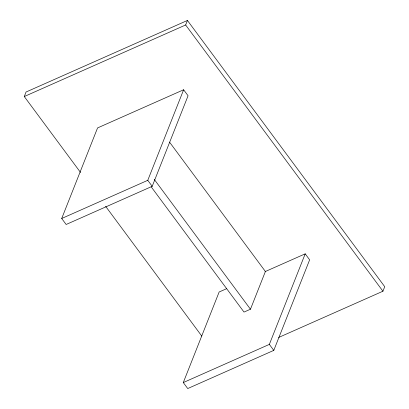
<?xml version="1.0" encoding="UTF-8"?>
<svg xmlns="http://www.w3.org/2000/svg" width="409" height="409" viewBox="0 0 409 409"><rect width="100%" height="100%" fill="white"/><g stroke="black" fill="none" stroke-linecap="round" stroke-linejoin="round"><path stroke-width="0.61" d="M80.537 172.46L24.274 96.534L26.069 92.01L187.429 20.45L384.726 286.694L382.931 291.223L278.657 337.461M61.708 218.488L97.562 127.93L183.626 89.765L188.063 95.757L152.209 186.315L66.146 224.48L61.708 218.488L147.772 180.323L183.626 89.765M24.274 96.534L185.64 24.98L187.429 20.45M265.083 271.632L305.206 253.836L309.644 259.827L273.79 350.385L187.731 388.55L183.288 382.558L219.147 292L226.704 288.652M151.207 186.852L244.009 312.082L250.461 309.219L265.4 271.489L169.556 142.148M183.288 382.558L269.352 344.393L305.206 253.836M185.64 24.98L382.931 291.223M154.239 179.367L250.461 309.219M147.772 180.323L152.209 186.315M269.352 344.393L273.79 350.385M105.624 206.315L201.801 336.106"/></g></svg>
